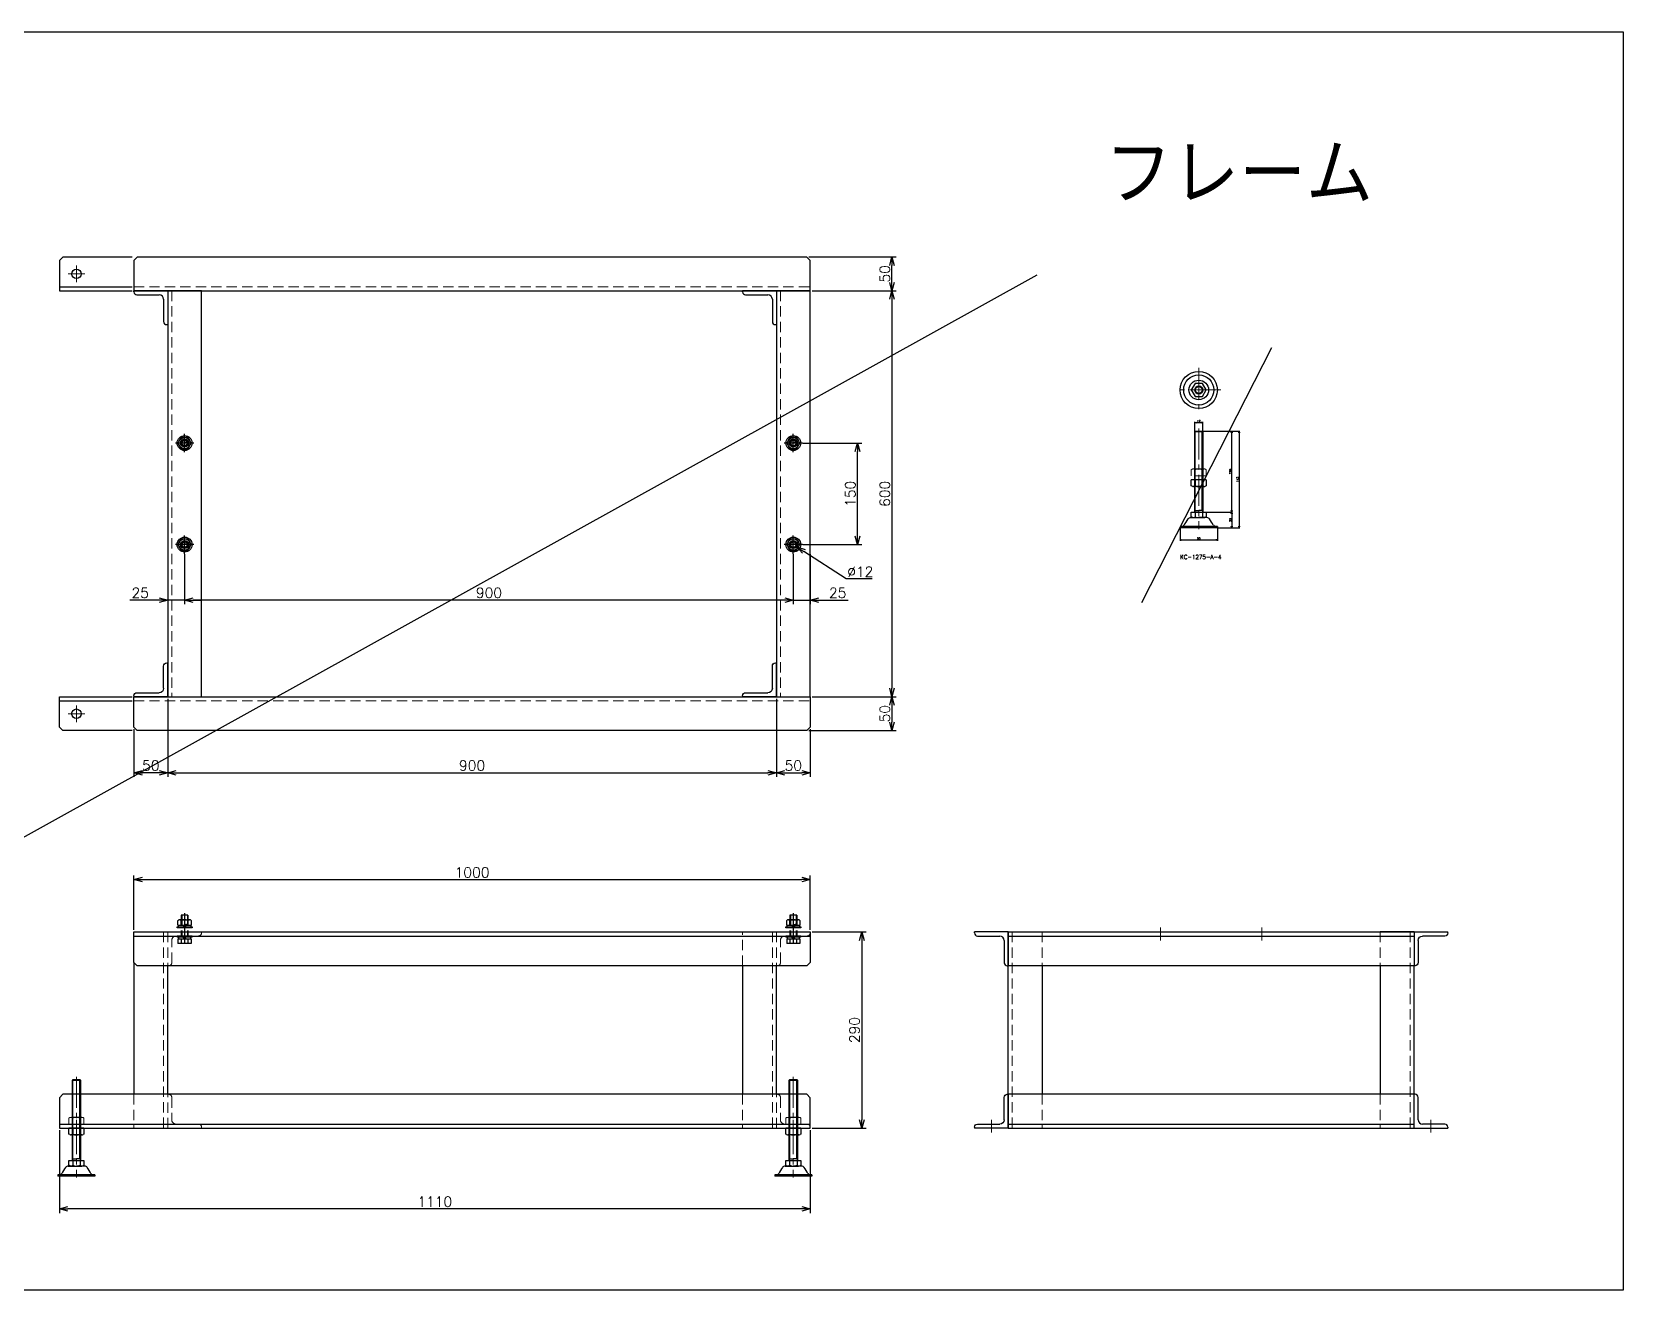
# Model space of a CAD drawing. Header units: millimetres. Extents: x 0 to 38884, y -3675 to 8056.
# Drawn here: x 2040 to 4392, y -2296 to -436 of the extents above; entities that cross this region are included whole.
import ezdxf
from ezdxf.xclip import XClip

# ---------------------------------------------------------------- set-up
doc = ezdxf.new("R2010")
doc.units = ezdxf.units.MM
doc.header["$LTSCALE"] = 2.4
doc.header["$XCLIPFRAME"] = 0
doc.header["$PDMODE"] = 99
doc.header["$PDSIZE"] = 1
doc.linetypes.add('CENTER2', pattern=[28.575, 19.05, -3.175, 3.175, -3.175])
doc.linetypes.add('HIDDEN', pattern=[9.525, 6.35, -3.175])
for name, color, linetype, lineweight in [('04_HIDDEN', 2, 'HIDDEN', 13), ('05_CENTER', 4, 'CENTER2', 13), ('08_DIM', 3, 'Continuous', 13)]:
    doc.layers.add(name, color=color, linetype=linetype, lineweight=lineweight)
doc.layers.add('10_DRAFT', color=8, linetype='Continuous', lineweight=0, plot=False)
doc.styles.add('KSS_TXT', font='txt.shx', dxfattribs={"bigfont": 'extfont2.shx'})
doc.styles.add('KSS_TXT_L', font='txt.shx', dxfattribs={"height": 3, "bigfont": 'extfont2.shx'})
doc.styles.get("Standard").update_dxf_attribs({"font": 'txt.shx', "bigfont": 'extfont2.shx'})
doc.dimstyles.new('KSS_DIM', dxfattribs={"dimscale": 2, "dimtxt": 3, "dimasz": 2.5, "dimexe": 1.25, "dimexo": 0.625, "dimtad": 1, "dimdsep": 46, "dimtxsty": 'KSS_TXT', "dimblk": 'OPEN30', "dimcen": 0, "dimazin": 2, "dimtfac": 0.75, "dimtmove": 0, "dimatfit": 3, "dimldrblk": 'OPEN30', "dimfxl": 1.25, "dimtolj": 1, "dimarcsym": 0})
doc.dimstyles.new('KSS_DIM$3', dxfattribs={"dimscale": 2, "dimtxt": 3, "dimasz": 2.5, "dimexe": 1.25, "dimexo": 0.625, "dimtad": 1, "dimtih": 1, "dimtoh": 1, "dimdsep": 46, "dimtxsty": 'KSS_TXT', "dimblk": 'OPEN30', "dimcen": 0, "dimazin": 2, "dimtfac": 0.75, "dimtofl": 0, "dimtmove": 0, "dimatfit": 3, "dimldrblk": 'OPEN30', "dimfxl": 1.25, "dimtolj": 1, "dimarcsym": 0})

# ---------------------------------------------------------------- blocks, each defined once
blk = doc.blocks.new('A$C2E193E39_1')
at = {"color": 0}
for p, q in [((-11, -8.9), (-11, 0)), ((11, 0), (-11, 0)), ((-5.5, 0), (-5.5, -8.9)), ((5.5, 0), (5.5, -8.9)), ((11, 0), (11, -8.9)), ((-9.943487, -9.509978), (-11, -8.9)), ((8.1147, -10), (-8.114701, -10)), ((11, -8.9), (9.943486, -9.509979))]:
    blk.add_line(p, q, dxfattribs=at)
for centre, radius, start, end in [((-8.114701, -6.342428), 3.657572, 240.000003, 315.632817), ((0, 4.3), 14.3, 247.380133, 292.619864), ((8.1147, -6.342428), 3.657572, 224.367189, 299.999997)]:
    blk.add_arc(centre, radius, start, end, dxfattribs=at)
blk = doc.blocks.new('KC-1275-A-4a_1')
at = {"color": 0}
for p, q in [((-6, 142.1), (-5.1, 143)), ((-6, 142.1), (6, 142.1)), ((-6, 25.5), (-6, 142.1)), ((-5.1, 25.5), (-5.1, 143)), ((-5.1, 143), (5.1, 143)), ((5.1, 25.5), (5.1, 143)), ((5.1, 143), (6, 142.1)), ((6, 142.1), (6, 25.5)), ((-6, 23.5), (-6, 25.5)), ((-5.1, 25.5), (-6, 23.9)), ((-5.1, 25.5), (0, 25.5)), ((5.1, 25.5), (0, 25.5)), ((5.1, 25.5), (6, 23.9)), ((6, 25.5), (6, 23.5)), ((-27.5, 2), (-27.5, 0)), ((27.5, 2), (-27.5, 2)), ((27.5, 0), (-27.5, 0)), ((-12.1, 15), (0, 15)), ((-11, 23), (11, 23)), ((-11, 16.1), (-11, 23)), ((-9.9, 15.5), (-11, 16.1)), ((-8.1, 15), (7.8, 15)), ((-5.5, 23), (-5.5, 16.1)), ((12.1, 15), (0, 15)), ((5.5, 23), (5.5, 16.1)), ((11, 16.1), (9.9, 15.5)), ((11, 23), (11, 16.1)), ((27.5, 2), (27.5, 0))]:
    blk.add_line(p, q, dxfattribs=at)
for centre, radius, start, end in [((-24.3, 5), 3, 270, 335.5609), ((24, -16.9), 50, 143.2455, 155.5609), ((-12.1, 10), 5, 90, 143.2455), ((-8.1, 18.7), 3.66, 240, 315.6328), ((-6.5, 23.5), 0.5, 270, 0), ((0, 29.3), 14.3, 247.3801, 292.6199), ((8.1, 18.7), 3.66, 224.3672, 300), ((6.5, 23.5), 0.5, 180, 270), ((12.1, 10), 5, 36.7545, 90), ((-24, -16.9), 50, 24.4391, 36.7545), ((24.3, 5), 3, 204.4391, 270)]:
    blk.add_arc(centre, radius, start, end, dxfattribs=at)
at = {"layer": '05_CENTER', "color": 0}
blk.add_line((0, 146.8), (0, -1.8), dxfattribs=at)
at = {"color": 0}
blk.add_blockref('A$C2E193E39_1', (0, 71), dxfattribs=at)
at = {"layer": '04_HIDDEN', "color": 0, "xscale": -1, "rotation": 180}
blk.add_blockref('A$C2E193E39_1', (0, 77), dxfattribs=at)
blk = doc.blocks.new('_Open30')
at = {"color": 0, "linetype": 'ByBlock', "lineweight": -2}
for p, q in [((-1, 0.27), (0, 0)), ((0, 0), (-1, -0.27)), ((0, 0), (-1, 0))]:
    blk.add_line(p, q, dxfattribs=at)
blk = doc.blocks.new('*D419')
at = {"layer": '08_DIM', "color": 0, "lineweight": -2, "transparency": 16777216}
for p, q in [((3737.4, -1169.9), (3737.4, -1188.4)), ((3792.4, -1169.9), (3792.4, -1188.4)), ((3739.9, -1187.2), (3789.9, -1187.2))]:
    blk.add_line(p, q, dxfattribs=at)
at = {"layer": 'Defpoints', "color": 0, "transparency": 16777216}
for p in [(3737.4, -1169.2), (3792.4, -1169.2), (3792.4, -1187.2)]:
    blk.add_point(p, dxfattribs=at)
at = {"layer": '08_DIM', "color": 0, "lineweight": -2, "transparency": 16777216, "xscale": 2.5, "yscale": 2.5, "zscale": 2.5, "rotation": 180}
blk.add_blockref('_Open30', (3737.4, -1187.2), dxfattribs=at)
at = {"layer": '08_DIM', "color": 0, "lineweight": -2, "transparency": 16777216, "xscale": 2.5, "yscale": 2.5, "zscale": 2.5}
blk.add_blockref('_Open30', (3792.4, -1187.2), dxfattribs=at)
at = {"layer": '08_DIM', "color": 0, "transparency": 16777216, "insert": (3764.9, -1185.1), "char_height": 3, "attachment_point": 5, "style": 'KSS_TXT'}
blk.add_mtext('\\A1;55', dxfattribs=at)
blk = doc.blocks.new('*D420')
at = {"layer": '08_DIM', "color": 0, "lineweight": -2, "transparency": 16777216}
for p, q in [((3770.6, -1026.2), (3815, -1026.2)), ((3813.7, -1143.7), (3813.7, -1028.7)), ((3776.5, -1146.2), (3815, -1146.2))]:
    blk.add_line(p, q, dxfattribs=at)
at = {"layer": 'Defpoints', "color": 0, "transparency": 16777216}
for p in [(3769.9, -1026.2), (3813.7, -1026.2), (3775.9, -1146.2)]:
    blk.add_point(p, dxfattribs=at)
at = {"layer": '08_DIM', "color": 0, "lineweight": -2, "transparency": 16777216, "xscale": 2.5, "yscale": 2.5, "zscale": 2.5}
for p, rotation in [((3813.7, -1026.2), 90), ((3813.7, -1146.2), 270)]:
    blk.add_blockref('_Open30', p, dxfattribs=dict(at, rotation=rotation))
at = {"layer": '08_DIM', "color": 0, "transparency": 16777216, "insert": (3811.6, -1086.2), "char_height": 3, "attachment_point": 5, "rotation": 90, "style": 'KSS_TXT'}
blk.add_mtext('\\A1;120', dxfattribs=at)
blk = doc.blocks.new('*D421')
at = {"layer": '08_DIM', "color": 0, "lineweight": -2, "transparency": 16777216}
for p, q in [((3776.5, -1146.2), (3815, -1146.2)), ((3813.7, -1148.7), (3813.7, -1166.7)), ((3793, -1169.2), (3815, -1169.2))]:
    blk.add_line(p, q, dxfattribs=at)
at = {"layer": 'Defpoints', "color": 0, "transparency": 16777216}
for p in [(3775.9, -1146.2), (3792.4, -1169.2), (3813.7, -1169.2)]:
    blk.add_point(p, dxfattribs=at)
at = {"layer": '08_DIM', "color": 0, "lineweight": -2, "transparency": 16777216, "xscale": 2.5, "yscale": 2.5, "zscale": 2.5}
for p, rotation in [((3813.7, -1146.2), 90), ((3813.7, -1169.2), 270)]:
    blk.add_blockref('_Open30', p, dxfattribs=dict(at, rotation=rotation))
at = {"layer": '08_DIM', "color": 0, "transparency": 16777216, "insert": (3811.6, -1157.7), "char_height": 3, "attachment_point": 5, "rotation": 90, "style": 'KSS_TXT'}
blk.add_mtext('\\A1;23', dxfattribs=at)
blk = doc.blocks.new('*D422')
at = {"layer": '08_DIM', "color": 0, "lineweight": -2, "transparency": 16777216}
for p, q in [((3770.6, -1026.2), (3825.8, -1026.2)), ((3824.6, -1028.7), (3824.6, -1166.7)), ((3793, -1169.2), (3825.8, -1169.2))]:
    blk.add_line(p, q, dxfattribs=at)
at = {"layer": 'Defpoints', "color": 0, "transparency": 16777216}
for p in [(3769.9, -1026.2), (3792.4, -1169.2), (3824.6, -1169.2)]:
    blk.add_point(p, dxfattribs=at)
at = {"layer": '08_DIM', "color": 0, "lineweight": -2, "transparency": 16777216, "xscale": 2.5, "yscale": 2.5, "zscale": 2.5}
for p, rotation in [((3824.6, -1026.2), 90), ((3824.6, -1169.2), 270)]:
    blk.add_blockref('_Open30', p, dxfattribs=dict(at, rotation=rotation))
at = {"layer": '08_DIM', "color": 0, "transparency": 16777216, "insert": (3822.4, -1097.7), "char_height": 3, "attachment_point": 5, "rotation": 90, "style": 'KSS_TXT'}
blk.add_mtext('\\A1;143', dxfattribs=at)
blk = doc.blocks.new('*D423')
at = {"layer": '08_DIM', "color": 0, "lineweight": -2, "transparency": 16777216}
for p, q in [((3758.9, -1026.6), (3758.9, -1012.5)), ((3761.4, -1013.7), (3768.4, -1013.7)), ((3770.9, -1026.6), (3770.9, -1012.5))]:
    blk.add_line(p, q, dxfattribs=at)
at = {"layer": 'Defpoints', "color": 0, "transparency": 16777216}
for p in [(3758.9, -1027.2), (3770.9, -1013.7), (3770.9, -1027.2)]:
    blk.add_point(p, dxfattribs=at)
at = {"layer": '08_DIM', "color": 0, "lineweight": -2, "transparency": 16777216, "xscale": 2.5, "yscale": 2.5, "zscale": 2.5, "rotation": 180}
blk.add_blockref('_Open30', (3758.9, -1013.7), dxfattribs=at)
at = {"layer": '08_DIM', "color": 0, "lineweight": -2, "transparency": 16777216, "xscale": 2.5, "yscale": 2.5, "zscale": 2.5}
blk.add_blockref('_Open30', (3770.9, -1013.7), dxfattribs=at)
at = {"layer": '08_DIM', "color": 0, "transparency": 16777216, "insert": (3764.9, -1011.6), "char_height": 3, "attachment_point": 5, "style": 'KSS_TXT'}
blk.add_mtext('\\A1;12', dxfattribs=at)
blk = doc.blocks.new('KC-1275-A-4b_1')
at = {"color": 0}
for p, q in [((-5.5, 9.5), (-11, 0)), ((-11, 0), (-5.5, -9.5)), ((5.5, 9.5), (-5.5, 9.5)), ((11, 0), (5.5, 9.5)), ((5.5, -9.5), (11, 0)), ((-5.5, -9.5), (5.5, -9.5))]:
    blk.add_line(p, q, dxfattribs=at)
for radius in [27.5, 22.3, 14.5, 6, 5.05]:
    blk.add_circle((0, 0), radius, dxfattribs=at)
at = {"layer": '05_CENTER', "color": 0}
for p, q in [((0, 32.5), (0, -32.5)), ((32.5, 0), (-32.5, 0))]:
    blk.add_line(p, q, dxfattribs=at)
blk = doc.blocks.new('KK015066_54_5_1')
for p, q in [((1.5, 50), (0, 50)), ((0, 0), (0, 50)), ((6, 12.5), (6, 45.5)), ((0, 0), (50, 0)), ((45.5, 6), (12.5, 6)), ((50, 1.5), (50, 0))]:
    blk.add_line(p, q)
for centre, radius, start, end in [((1.5, 45.5), 4.5, 0, 90), ((12.5, 12.5), 6.5, 180, 270), ((45.5, 1.5), 4.5, 0, 90)]:
    blk.add_arc(centre, radius, start, end)
at = {"flags": 3}
blk.add_attdef('PARAM', (0, 0), '', height=1, dxfattribs=at)
blk = doc.blocks.new('A$C704D04FF_1')
at = {"color": 0}
for points in [[(-675, 375), (325, 375), (325, 420), (320, 425), (-670, 425), (-675, 420)], [(-575, 375), (-625, 375), (-625, -225), (-575, -225)], [(325, 375), (275, 375), (275, -225), (325, -225)], [(-675, -225), (325, -225), (325, -270), (320, -275), (-670, -275), (-675, -270)]]:
    blk.add_lwpolyline(points, close=True, dxfattribs=at)
for centre in [(-600, 150), (300, 150), (-600, 0), (300, 0)]:
    blk.add_circle(centre, 6, dxfattribs=at)
at = {"layer": '04_HIDDEN'}
for p, q in [((-675, 381), (325, 381)), ((-619, 375), (-619, -225)), ((281, 375), (281, -225)), ((-675, -231), (325, -231))]:
    blk.add_line(p, q, dxfattribs=at)
at = {"layer": '05_CENTER'}
for p, q in [((-589, 150), (-611, 150)), ((-600, 139), (-600, 161)), ((311, 150), (289, 150)), ((300, 139), (300, 161)), ((-589, 0), (-611, 0)), ((-600, -11), (-600, 11)), ((311, 0), (289, 0)), ((300, -11), (300, 11))]:
    blk.add_line(p, q, dxfattribs=at)
at = {"color": 0, "rotation": 180}
for p in [(-625, 375), (275, 375)]:
    blk.add_blockref('KK015066_54_5_1', p, dxfattribs=at)
at = {"color": 0, "xscale": -1}
for p in [(-625, -225), (275, -225)]:
    blk.add_blockref('KK015066_54_5_1', p, dxfattribs=at)
blk = doc.blocks.new('A$C1E0E4AAD_1')
at = {"color": 0}
for p, q in [((-160, 606), (950, 606)), ((6, 600), (6, 0)), ((906, 600), (906, 0)), ((-160, -6), (950, -6))]:
    blk.add_line(p, q, dxfattribs=at)
for points in [[(-160, 600), (950, 600), (950, 645), (945, 650), (-155, 650), (-160, 645)], [(50, 600), (0, 600), (0, 0), (50, 0)], [(950, 600), (900, 600), (900, 0), (950, 0)], [(-160, 0), (950, 0), (950, -45), (945, -50), (-155, -50), (-160, -45)]]:
    blk.add_lwpolyline(points, close=True, dxfattribs=at)
for centre in [(-135, 625), (925, 625), (-135, -25), (925, -25)]:
    blk.add_circle(centre, 7, dxfattribs=at)
at = {"layer": '05_CENTER'}
for p, q in [((-135, 637.3), (-135, 612.7)), ((925, 637.3), (925, 612.7)), ((-122.7, 625), (-147.3, 625)), ((912.7, 625), (937.3, 625)), ((-135, -37.3), (-135, -12.7)), ((925, -37.3), (925, -12.7)), ((-122.7, -25), (-147.3, -25)), ((912.7, -25), (937.3, -25))]:
    blk.add_line(p, q, dxfattribs=at)
at = {"color": 0, "rotation": 180}
for p in [(0, 600), (900, 600)]:
    blk.add_blockref('KK015066_54_5_1', p, dxfattribs=at)
at = {"color": 0, "xscale": -1}
for p in [(0, 0), (900, 0)]:
    blk.add_blockref('KK015066_54_5_1', p, dxfattribs=at)
blk = doc.blocks.new('*D432')
at = {"layer": '08_DIM', "color": 0, "lineweight": -2, "transparency": 16777216}
for p, q in [((3243.8, -1244.8), (3180.9, -1204.1)), ((3281.9, -1244.8), (3243.8, -1244.8))]:
    blk.add_line(p, q, dxfattribs=at)
at = {"layer": 'Defpoints', "color": 0, "transparency": 16777216}
for p in [(3160.4, -1190.7), (3170.4, -1197.3)]:
    blk.add_point(p, dxfattribs=at)
at = {"layer": '08_DIM', "color": 0, "lineweight": -2, "transparency": 16777216, "xscale": 12.5, "yscale": 12.5, "zscale": 12.5, "rotation": 147.0283343085668}
blk.add_blockref('_Open30', (3170.4, -1197.3), dxfattribs=at)
at = {"layer": '08_DIM', "color": 0, "transparency": 16777216, "insert": (3264.4, -1234.2), "char_height": 15, "attachment_point": 5, "style": 'KSS_TXT'}
blk.add_mtext('\\A1;%%C12', dxfattribs=at)
blk = doc.blocks.new('*D433')
at = {"layer": '08_DIM', "color": 0, "lineweight": -2, "transparency": 16777216}
for p, q in [((3193.5, -1419), (3317.6, -1419)), ((3311.3, -1431.5), (3311.3, -1456.5)), ((3188.5, -1469), (3317.6, -1469))]:
    blk.add_line(p, q, dxfattribs=at)
at = {"layer": 'Defpoints', "color": 0, "transparency": 16777216}
for p in [(3190.4, -1419), (3185.4, -1469), (3311.3, -1469)]:
    blk.add_point(p, dxfattribs=at)
at = {"layer": '08_DIM', "color": 0, "lineweight": -2, "transparency": 16777216, "xscale": 12.5, "yscale": 12.5, "zscale": 12.5}
for p, rotation in [((3311.3, -1419), 90), ((3311.3, -1469), 270)]:
    blk.add_blockref('_Open30', p, dxfattribs=dict(at, rotation=rotation))
at = {"layer": '08_DIM', "color": 0, "transparency": 16777216, "insert": (3300.7, -1444), "char_height": 15, "attachment_point": 5, "rotation": 90, "style": 'KSS_TXT'}
blk.add_mtext('\\A1;50', dxfattribs=at)
blk = doc.blocks.new('*D434')
at = {"layer": '08_DIM', "color": 0, "lineweight": -2, "transparency": 16777216}
for p, q in [((3193.5, -819), (3317.6, -819)), ((3311.3, -831.5), (3311.3, -1406.5)), ((3193.5, -1419), (3317.6, -1419))]:
    blk.add_line(p, q, dxfattribs=at)
at = {"layer": 'Defpoints', "color": 0, "transparency": 16777216}
for p in [(3190.4, -819), (3190.4, -1419), (3311.3, -1419)]:
    blk.add_point(p, dxfattribs=at)
at = {"layer": '08_DIM', "color": 0, "lineweight": -2, "transparency": 16777216, "xscale": 12.5, "yscale": 12.5, "zscale": 12.5}
for p, rotation in [((3311.3, -819), 90), ((3311.3, -1419), 270)]:
    blk.add_blockref('_Open30', p, dxfattribs=dict(at, rotation=rotation))
at = {"layer": '08_DIM', "color": 0, "transparency": 16777216, "insert": (3300.7, -1119), "char_height": 15, "attachment_point": 5, "rotation": 90, "style": 'KSS_TXT'}
blk.add_mtext('\\A1;600', dxfattribs=at)
blk = doc.blocks.new('*D435')
at = {"layer": '08_DIM', "color": 0, "lineweight": -2, "transparency": 16777216}
for p, q in [((3188.5, -769), (3317.6, -769)), ((3311.3, -806.5), (3311.3, -781.5)), ((3193.5, -819), (3317.6, -819))]:
    blk.add_line(p, q, dxfattribs=at)
at = {"layer": 'Defpoints', "color": 0, "transparency": 16777216}
for p in [(3185.4, -769), (3311.3, -769), (3190.4, -819)]:
    blk.add_point(p, dxfattribs=at)
at = {"layer": '08_DIM', "color": 0, "lineweight": -2, "transparency": 16777216, "xscale": 12.5, "yscale": 12.5, "zscale": 12.5}
for p, rotation in [((3311.3, -769), 90), ((3311.3, -819), 270)]:
    blk.add_blockref('_Open30', p, dxfattribs=dict(at, rotation=rotation))
at = {"layer": '08_DIM', "color": 0, "transparency": 16777216, "insert": (3300.7, -794), "char_height": 15, "attachment_point": 5, "rotation": 90, "style": 'KSS_TXT'}
blk.add_mtext('\\A1;50', dxfattribs=at)
blk = doc.blocks.new('*D436')
at = {"layer": '08_DIM', "color": 0, "lineweight": -2, "transparency": 16777216}
for p, q in [((3140.4, -1422.1), (3140.4, -1537.5)), ((3190.4, -1467.1), (3190.4, -1537.5)), ((3152.9, -1531.3), (3177.9, -1531.3))]:
    blk.add_line(p, q, dxfattribs=at)
at = {"layer": 'Defpoints', "color": 0, "transparency": 16777216}
for p in [(3140.4, -1419), (3190.4, -1464), (3190.4, -1531.3)]:
    blk.add_point(p, dxfattribs=at)
at = {"layer": '08_DIM', "color": 0, "lineweight": -2, "transparency": 16777216, "xscale": 12.5, "yscale": 12.5, "zscale": 12.5, "rotation": 180}
blk.add_blockref('_Open30', (3140.4, -1531.3), dxfattribs=at)
at = {"layer": '08_DIM', "color": 0, "lineweight": -2, "transparency": 16777216, "xscale": 12.5, "yscale": 12.5, "zscale": 12.5}
blk.add_blockref('_Open30', (3190.4, -1531.3), dxfattribs=at)
at = {"layer": '08_DIM', "color": 0, "transparency": 16777216, "insert": (3165.4, -1520.7), "char_height": 15, "attachment_point": 5, "style": 'KSS_TXT'}
blk.add_mtext('\\A1;50', dxfattribs=at)
blk = doc.blocks.new('*D437')
at = {"layer": '08_DIM', "color": 0, "lineweight": -2, "transparency": 16777216}
for p, q in [((2240.4, -1422.1), (2240.4, -1537.5)), ((3140.4, -1422.1), (3140.4, -1537.5)), ((2252.9, -1531.3), (3127.9, -1531.3))]:
    blk.add_line(p, q, dxfattribs=at)
at = {"layer": 'Defpoints', "color": 0, "transparency": 16777216}
for p in [(2240.4, -1419), (3140.4, -1419), (3140.4, -1531.3)]:
    blk.add_point(p, dxfattribs=at)
at = {"layer": '08_DIM', "color": 0, "lineweight": -2, "transparency": 16777216, "xscale": 12.5, "yscale": 12.5, "zscale": 12.5, "rotation": 180}
blk.add_blockref('_Open30', (2240.4, -1531.3), dxfattribs=at)
at = {"layer": '08_DIM', "color": 0, "lineweight": -2, "transparency": 16777216, "xscale": 12.5, "yscale": 12.5, "zscale": 12.5}
blk.add_blockref('_Open30', (3140.4, -1531.3), dxfattribs=at)
at = {"layer": '08_DIM', "color": 0, "transparency": 16777216, "insert": (2690.4, -1520.7), "char_height": 15, "attachment_point": 5, "style": 'KSS_TXT'}
blk.add_mtext('\\A1;900', dxfattribs=at)
blk = doc.blocks.new('*D438')
at = {"layer": '08_DIM', "color": 0, "lineweight": -2, "transparency": 16777216}
for p, q in [((2240.4, -1422.1), (2240.4, -1537.5)), ((2190.4, -1467.1), (2190.4, -1537.5)), ((2227.9, -1531.3), (2202.9, -1531.3))]:
    blk.add_line(p, q, dxfattribs=at)
at = {"layer": 'Defpoints', "color": 0, "transparency": 16777216}
for p in [(2240.4, -1419), (2190.4, -1464), (2190.4, -1531.3)]:
    blk.add_point(p, dxfattribs=at)
at = {"layer": '08_DIM', "color": 0, "lineweight": -2, "transparency": 16777216, "xscale": 12.5, "yscale": 12.5, "zscale": 12.5, "rotation": 180}
blk.add_blockref('_Open30', (2190.4, -1531.3), dxfattribs=at)
at = {"layer": '08_DIM', "color": 0, "lineweight": -2, "transparency": 16777216, "xscale": 12.5, "yscale": 12.5, "zscale": 12.5}
blk.add_blockref('_Open30', (2240.4, -1531.3), dxfattribs=at)
at = {"layer": '08_DIM', "color": 0, "transparency": 16777216, "insert": (2215.4, -1520.7), "char_height": 15, "attachment_point": 5, "style": 'KSS_TXT'}
blk.add_mtext('\\A1;50', dxfattribs=at)
blk = doc.blocks.new('*D439')
at = {"layer": '08_DIM', "color": 0, "lineweight": -2, "transparency": 16777216}
for p, q in [((2240.4, -1208.2), (2240.4, -1282.3)), ((2265.4, -1208.2), (2265.4, -1282.3)), ((2227.9, -1276.1), (2184.2, -1276.1)), ((2265.4, -1276.1), (2240.4, -1276.1)), ((2277.9, -1276.1), (2290.4, -1276.1))]:
    blk.add_line(p, q, dxfattribs=at)
at = {"layer": 'Defpoints', "color": 0, "transparency": 16777216}
for p in [(2240.4, -1205.1), (2265.4, -1205.1), (2240.4, -1276.1)]:
    blk.add_point(p, dxfattribs=at)
at = {"layer": '08_DIM', "color": 0, "lineweight": -2, "transparency": 16777216, "xscale": 12.5, "yscale": 12.5, "zscale": 12.5}
blk.add_blockref('_Open30', (2240.4, -1276.1), dxfattribs=at)
at = {"layer": '08_DIM', "color": 0, "lineweight": -2, "transparency": 16777216, "xscale": 12.5, "yscale": 12.5, "zscale": 12.5, "rotation": 180}
blk.add_blockref('_Open30', (2265.4, -1276.1), dxfattribs=at)
at = {"layer": '08_DIM', "color": 0, "transparency": 16777216, "insert": (2199.8, -1265.4), "char_height": 15, "attachment_point": 5, "style": 'KSS_TXT'}
blk.add_mtext('\\A1;25', dxfattribs=at)
blk = doc.blocks.new('*D440')
at = {"layer": '08_DIM', "color": 0, "lineweight": -2, "transparency": 16777216}
for p, q in [((2265.4, -1208.2), (2265.4, -1282.3)), ((3165.4, -1210.6), (3165.4, -1282.3)), ((3152.9, -1276.1), (2277.9, -1276.1))]:
    blk.add_line(p, q, dxfattribs=at)
at = {"layer": 'Defpoints', "color": 0, "transparency": 16777216}
for p in [(2265.4, -1205.1), (3165.4, -1207.5), (2265.4, -1276.1)]:
    blk.add_point(p, dxfattribs=at)
at = {"layer": '08_DIM', "color": 0, "lineweight": -2, "transparency": 16777216, "xscale": 12.5, "yscale": 12.5, "zscale": 12.5, "rotation": 180}
blk.add_blockref('_Open30', (2265.4, -1276.1), dxfattribs=at)
at = {"layer": '08_DIM', "color": 0, "lineweight": -2, "transparency": 16777216, "xscale": 12.5, "yscale": 12.5, "zscale": 12.5}
blk.add_blockref('_Open30', (3165.4, -1276.1), dxfattribs=at)
at = {"layer": '08_DIM', "color": 0, "transparency": 16777216, "insert": (2715.4, -1265.4), "char_height": 15, "attachment_point": 5, "style": 'KSS_TXT'}
blk.add_mtext('\\A1;900', dxfattribs=at)
blk = doc.blocks.new('*D441')
at = {"layer": '08_DIM', "color": 0, "lineweight": -2, "transparency": 16777216}
for p, q in [((3165.4, -1208.2), (3165.4, -1282.3)), ((3190.4, -1208.2), (3190.4, -1282.3)), ((3152.9, -1276.1), (3140.4, -1276.1)), ((3165.4, -1276.1), (3190.4, -1276.1)), ((3202.9, -1276.1), (3246.7, -1276.1))]:
    blk.add_line(p, q, dxfattribs=at)
at = {"layer": 'Defpoints', "color": 0, "transparency": 16777216}
for p in [(3165.4, -1205.1), (3190.4, -1205.1), (3190.4, -1276.1)]:
    blk.add_point(p, dxfattribs=at)
at = {"layer": '08_DIM', "color": 0, "lineweight": -2, "transparency": 16777216, "xscale": 12.5, "yscale": 12.5, "zscale": 12.5}
blk.add_blockref('_Open30', (3165.4, -1276.1), dxfattribs=at)
at = {"layer": '08_DIM', "color": 0, "lineweight": -2, "transparency": 16777216, "xscale": 12.5, "yscale": 12.5, "zscale": 12.5, "rotation": 180}
blk.add_blockref('_Open30', (3190.4, -1276.1), dxfattribs=at)
at = {"layer": '08_DIM', "color": 0, "transparency": 16777216, "insert": (3231, -1265.4), "char_height": 15, "attachment_point": 5, "style": 'KSS_TXT'}
blk.add_mtext('\\A1;25', dxfattribs=at)
blk = doc.blocks.new('*D442')
at = {"layer": '08_DIM', "color": 0, "lineweight": -2, "transparency": 16777216}
for p, q in [((3179.6, -1044), (3266.7, -1044)), ((3260.4, -1181.5), (3260.4, -1056.5)), ((3179.6, -1194), (3266.7, -1194))]:
    blk.add_line(p, q, dxfattribs=at)
at = {"layer": 'Defpoints', "color": 0, "transparency": 16777216}
for p in [(3176.5, -1044), (3260.4, -1044), (3176.5, -1194)]:
    blk.add_point(p, dxfattribs=at)
at = {"layer": '08_DIM', "color": 0, "lineweight": -2, "transparency": 16777216, "xscale": 12.5, "yscale": 12.5, "zscale": 12.5}
for p, rotation in [((3260.4, -1044), 90), ((3260.4, -1194), 270)]:
    blk.add_blockref('_Open30', p, dxfattribs=dict(at, rotation=rotation))
at = {"layer": '08_DIM', "color": 0, "transparency": 16777216, "insert": (3249.8, -1119), "char_height": 15, "attachment_point": 5, "rotation": 90, "style": 'KSS_TXT'}
blk.add_mtext('\\A1;150', dxfattribs=at)
blk = doc.blocks.new('*D443')
at = {"layer": '08_DIM', "color": 0, "lineweight": -2, "transparency": 16777216}
for p, q in [((2080.4, -2059.7), (2080.4, -2182.1)), ((3190.4, -2059.7), (3190.4, -2182.1)), ((3177.9, -2175.9), (2092.9, -2175.9))]:
    blk.add_line(p, q, dxfattribs=at)
at = {"layer": 'Defpoints', "color": 0, "transparency": 16777216}
for p in [(2080.4, -2056.6), (3190.4, -2056.6), (2080.4, -2175.9)]:
    blk.add_point(p, dxfattribs=at)
at = {"layer": '08_DIM', "color": 0, "lineweight": -2, "transparency": 16777216, "xscale": 12.5, "yscale": 12.5, "zscale": 12.5, "rotation": 180}
blk.add_blockref('_Open30', (2080.4, -2175.9), dxfattribs=at)
at = {"layer": '08_DIM', "color": 0, "lineweight": -2, "transparency": 16777216, "xscale": 12.5, "yscale": 12.5, "zscale": 12.5}
blk.add_blockref('_Open30', (3190.4, -2175.9), dxfattribs=at)
at = {"layer": '08_DIM', "color": 0, "transparency": 16777216, "insert": (2635.4, -2165.2), "char_height": 15, "attachment_point": 5, "style": 'KSS_TXT'}
blk.add_mtext('\\A1;1110', dxfattribs=at)
blk = doc.blocks.new('*D444')
at = {"layer": '08_DIM', "color": 0, "lineweight": -2, "transparency": 16777216}
for p, q in [((3193.5, -1766.6), (3272.9, -1766.6)), ((3266.6, -1779.1), (3266.6, -2044.1)), ((3193.5, -2056.6), (3272.9, -2056.6))]:
    blk.add_line(p, q, dxfattribs=at)
at = {"layer": 'Defpoints', "color": 0, "transparency": 16777216}
for p in [(3190.4, -1766.6), (3190.4, -2056.6), (3266.6, -2056.6)]:
    blk.add_point(p, dxfattribs=at)
at = {"layer": '08_DIM', "color": 0, "lineweight": -2, "transparency": 16777216, "xscale": 12.5, "yscale": 12.5, "zscale": 12.5}
for p, rotation in [((3266.6, -1766.6), 90), ((3266.6, -2056.6), 270)]:
    blk.add_blockref('_Open30', p, dxfattribs=dict(at, rotation=rotation))
at = {"layer": '08_DIM', "color": 0, "transparency": 16777216, "insert": (3256, -1911.6), "char_height": 15, "attachment_point": 5, "rotation": 90, "style": 'KSS_TXT'}
blk.add_mtext('\\A1;290', dxfattribs=at)
blk = doc.blocks.new('*D445')
at = {"layer": '08_DIM', "color": 0, "lineweight": -2, "transparency": 16777216}
for p, q in [((2190.4, -1763.5), (2190.4, -1683)), ((2202.9, -1689.2), (3177.9, -1689.2)), ((3190.4, -1763.5), (3190.4, -1683))]:
    blk.add_line(p, q, dxfattribs=at)
at = {"layer": 'Defpoints', "color": 0, "transparency": 16777216}
for p in [(3190.4, -1689.2), (2190.4, -1766.6), (3190.4, -1766.6)]:
    blk.add_point(p, dxfattribs=at)
at = {"layer": '08_DIM', "color": 0, "lineweight": -2, "transparency": 16777216, "xscale": 12.5, "yscale": 12.5, "zscale": 12.5, "rotation": 180}
blk.add_blockref('_Open30', (2190.4, -1689.2), dxfattribs=at)
at = {"layer": '08_DIM', "color": 0, "lineweight": -2, "transparency": 16777216, "xscale": 12.5, "yscale": 12.5, "zscale": 12.5}
blk.add_blockref('_Open30', (3190.4, -1689.2), dxfattribs=at)
at = {"layer": '08_DIM', "color": 0, "transparency": 16777216, "insert": (2690.4, -1678.6), "char_height": 15, "attachment_point": 5, "style": 'KSS_TXT'}
blk.add_mtext('\\A1;1000', dxfattribs=at)
blk = doc.blocks.new('A$C1E3761C8_1')
for p, q in [((375, 0), (325, 0)), ((325, -290), (375, -290))]:
    blk.add_line(p, q)
at = {"color": 0}
for p, q in [((-225, -6), (375, -6)), ((-225, -240), (-225, -50)), ((-175, -50), (-175, -240)), ((325, -50), (325, -240)), ((375, -240), (375, -50)), ((-225, -284), (375, -284))]:
    blk.add_line(p, q, dxfattribs=at)
for points in [[(-225, 0), (375, 0), (375, -50), (-225, -50)], [(-225, -290), (375, -290), (375, -240), (-225, -240)]]:
    blk.add_lwpolyline(points, close=True, dxfattribs=at)
at = {"layer": '04_HIDDEN'}
for p, q in [((-175, 0), (-175, -50)), ((325, 0), (325, -50)), ((-219, 0), (-219, -290)), ((369, 0), (369, -290)), ((-175, -240), (-175, -290)), ((325, -240), (325, -290))]:
    blk.add_line(p, q, dxfattribs=at)
at = {"layer": '05_CENTER'}
for p, q in [((0, -12.4), (0, 6.4)), ((150, -12.4), (150, 6.4)), ((-250, -296.4), (-250, -277.6)), ((400, -296.4), (400, -277.6))]:
    blk.add_line(p, q, dxfattribs=at)
at = {"color": 0, "rotation": 180}
blk.add_blockref('KK015066_54_5_1', (-225, 0), dxfattribs=at)
at = {"color": 0, "xscale": -1, "rotation": 180}
blk.add_blockref('KK015066_54_5_1', (375, 0), dxfattribs=at)
at = {"color": 0, "xscale": -1}
blk.add_blockref('KK015066_54_5_1', (-225, -290), dxfattribs=at)
at = {"color": 0}
blk.add_blockref('KK015066_54_5_1', (375, -290), dxfattribs=at)
blk = doc.blocks.new('10b_1')
at = {"color": 0, "linetype": 'CENTER2'}
for p, q in [((13.5, 0), (-13.5, 0)), ((0, -13.5), (0, 13.5))]:
    blk.add_line(p, q, dxfattribs=at)
at = {"color": 0}
for p, q in [((-4.9, 8.5), (-9.8, 0)), ((-9.8, 0), (-4.9, -8.5)), ((-4.9, 8.5), (4.9, 8.5)), ((9.8, 0), (4.9, 8.5)), ((4.9, -8.5), (9.8, 0)), ((-4.9, -8.5), (4.9, -8.5))]:
    blk.add_line(p, q, dxfattribs=at)
for radius in [11, 8.49, 5, 4]:
    blk.add_circle((0, 0), radius, dxfattribs=at)
at = {"layer": '10_DRAFT', "style": 'KSS_TXT'}
blk.add_text('M10', height=1.25, dxfattribs=at).set_placement((0.3, 0.1))
blk = doc.blocks.new('A$C524B3920_1')
at = {"color": 0}
for p, q in [((-675, -6), (325, -6)), ((-675, -45), (-675, -240)), ((-625, -240), (-625, -50)), ((225, -50), (225, -240)), ((275, -240), (275, -50)), ((-785, -284), (325, -284))]:
    blk.add_line(p, q, dxfattribs=at)
blk.add_line((-675, -290), (-625, -290))
for points in [[(-675, 0), (325, 0), (325, -45), (320, -50), (-670, -50), (-675, -45)], [(-785, -290), (325, -290), (325, -245), (320, -240), (-780, -240), (-785, -245)]]:
    blk.add_lwpolyline(points, close=True, dxfattribs=at)
at = {"layer": '04_HIDDEN'}
for p, q in [((225, -50), (225, 0)), ((-631, 0), (-631, -290)), ((269, 0), (269, -290)), ((-675, -240), (-675, -290)), ((225, -240), (225, -290))]:
    blk.add_line(p, q, dxfattribs=at)
at = {"layer": '05_CENTER'}
for p, q in [((-600, -12.4), (-600, 6.4)), ((300, -12.4), (300, 6.4)), ((-760, -296.4), (-760, -277.6)), ((300, -296.4), (300, -277.6))]:
    blk.add_line(p, q, dxfattribs=at)
at = {"layer": '04_HIDDEN', "rotation": 270}
for p in [(275, 0), (-625, 0)]:
    blk.add_blockref('KK015066_54_5_1', p, dxfattribs=at)
at = {"layer": '04_HIDDEN', "xscale": -1, "rotation": 270}
for p in [(-625, -290), (275, -290)]:
    blk.add_blockref('KK015066_54_5_1', p, dxfattribs=at)
blk = doc.blocks.new('M10Nza_1_1_1')
at = {"color": 0}
for p, q in [((-9.8, 4), (-9.8, 10.7)), ((-9.8, 4), (9.8, 4)), ((-9.2, 1.5), (-9.2, 4)), ((-7.3, 12), (7.4, 12)), ((-4.9, 4), (-4.9, 10.7)), ((0, 1.5), (-2.5, 4)), ((0, 4), (2.5, 1.5)), ((4.9, 10.7), (4.9, 4)), ((9.2, 4), (9.2, 1.5)), ((9.8, 10.7), (9.8, 4))]:
    blk.add_line(p, q, dxfattribs=at)
at = {"color": 0, "linetype": 'CENTER2'}
blk.add_line((0, 12), (0, 0), dxfattribs=at)
at = {"color": 0}
blk.add_lwpolyline([(-11, 1.5), (11, 1.5), (11, 0), (-11, 0)], close=True, dxfattribs=at)
for centre, radius, start, end in [((-7.3, 9.1), 2.94, 33.626, 146.374), ((0, 2.2), 9.8, 60, 120), ((7.4, 9.1), 2.94, 33.626, 146.374)]:
    blk.add_arc(centre, radius, start, end, dxfattribs=at)
at = {"layer": '10_DRAFT', "style": 'KSS_TXT'}
blk.add_text('M10', height=1.25, dxfattribs=at).set_placement((0.3, 4.1))
blk = doc.blocks.new('A$C1A3C2C0C_1_1_1')
at = {"color": 0}
for p, q in [((-11, 1.5), (11, 1.5)), ((-11, 1.5), (-11, 0)), ((-9.8, 11), (9.8, 11)), ((-9.8, 4), (-9.8, 11)), ((9.8, 4), (-9.8, 4)), ((-9.3, 4), (-9.3, 1.5)), ((-4.9, 4), (-4.9, 11)), ((0, 1.5), (-2.5, 4)), ((0, 4), (2.5, 1.5)), ((4.9, 4), (4.9, 11)), ((9.2, 1.5), (9.2, 4)), ((9.8, 4), (9.8, 11)), ((11, 0), (11, 1.5)), ((-11, 0), (11, 0))]:
    blk.add_line(p, q, dxfattribs=at)
at = {"color": 0, "linetype": 'CENTER2'}
blk.add_line((0, -34), (0, 14), dxfattribs=at)
at = {"color": 0, "linetype": 'HIDDEN'}
for p, q in [((-5, -31), (-5, 0)), ((-4.2, -31), (-4.2, 0)), ((4.2, -31), (4.2, 0)), ((5, -31), (5, 0)), ((-5, -31), (5, -31))]:
    blk.add_line(p, q, dxfattribs=at)
at = {"layer": '10_DRAFT', "style": 'KSS_TXT_L'}
blk.add_text('BT-M10x35L,SW,PW', height=0.3, dxfattribs=at).set_placement((5.1, 10.7))

msp = doc.modelspace()

# ---------------------------------------------------------------- linework, layer by layer
at = {"color": 3}
for p, q in [((3525.4832, -795.6422), (1116.0881, -2131.9051)), ((3872.352, -903.4155), (3679.9884, -1280.0671))]:
    msp.add_line(p, q, dxfattribs=at)
msp.add_lwpolyline([(552.0321, -436.2229), (4392.4125, -436.2229), (4392.4125, -2296.0183), (552.0321, -2296.0183)], close=True)

# ---------------------------------------------------------------- block references
ref = msp.add_blockref('A$C1E0E4AAD_1', (2240.4051, -1419.0125))
XClip(ref).set_block_clipping_path([(-176.6285275689, -66.0309491579), (-52.381869791, 668.3109541306)])
for name, p in [('A$C704D04FF_1', (2865.4051, -1194.0125)), ('10b_1', (2265.4051, -1044.0125)), ('10b_1', (3165.4051, -1044.0125)), ('10b_1', (2265.4051, -1194.0125)), ('10b_1', (3165.4051, -1194.0125)), ('A$C524B3920_1', (2865.4051, -1766.5797)), ('M10Nza_1_1_1', (2265.4051, -1760.5797)), ('M10Nza_1_1_1', (3165.4051, -1760.5797)), ('A$C1E3761C8_1', (3708.2265, -1766.5797))]:
    msp.add_blockref(name, p)
at = {"color": 4}
for name, p in [('KC-1275-A-4b_1', (3764.8808, -965.5205)), ('KC-1275-A-4a_1', (3764.8808, -1169.2454)), ('KC-1275-A-4a_1', (2105.4051, -2127.5797)), ('KC-1275-A-4a_1', (3165.4051, -2127.5797))]:
    msp.add_blockref(name, p, dxfattribs=at)
at = {"rotation": 180}
for p in [(2265.4051, -1772.5797), (3165.4051, -1772.5797)]:
    msp.add_blockref('A$C1A3C2C0C_1_1_1', p, dxfattribs=at)

# ---------------------------------------------------------------- texts
at = {"color": 0, "style": 'KSS_TXT'}
msp.add_text('KC-1275-A-4', height=6, dxfattribs=at).set_placement((3737.3855, -1215.4482))
at = {"layer": '08_DIM', "style": 'KSS_TXT'}
msp.add_text('フレーム', height=90, dxfattribs=at).set_placement((3626.3945, -691.3527))

# ---------------------------------------------------------------- dimensions: what is measured, and where the dimension line sits
at = {"layer": '08_DIM'}
for base, p1, p2, override, picture, middle in [((3311.3125, -769.0125), (3190.4051, -819.0125), (3185.4051, -769.0125), {"dimscale": 5, "dimarcsym": 1}, '*D435', (3300.6771, -794.0125)), ((3311.3125, -1419.0125), (3190.4051, -819.0125), (3190.4051, -1419.0125), {"dimscale": 5, "dimarcsym": 1}, '*D434', (3300.6875, -1119.0125)), ((3813.7091, -1026.2468), (3775.8808, -1146.2468), (3769.9338, -1026.2468), {"dimscale": 1}, '*D420', (3811.5841, -1086.2468)), ((3824.5677, -1169.2454), (3769.9338, -1026.2468), (3792.3808, -1169.2454), {"dimscale": 1}, '*D422', (3822.4427, -1097.7461)), ((3260.4233, -1044.0125), (3176.4525, -1194.0125), (3176.4525, -1044.0125), {"dimscale": 5, "dimarcsym": 1}, '*D442', (3249.7878, -1119.0125)), ((3813.7091, -1169.2454), (3775.8808, -1146.2468), (3792.3808, -1169.2454), {"dimscale": 1}, '*D421', (3811.5841, -1157.7461)), ((3311.3125, -1469.0125), (3190.4051, -1419.0125), (3185.4051, -1469.0125), {"dimscale": 5, "dimarcsym": 1}, '*D433', (3300.6771, -1444.0125)), ((3266.6323, -2056.5797), (3190.4051, -1766.5797), (3190.4051, -2056.5797), {"dimscale": 5, "dimarcsym": 1}, '*D444', (3256.0073, -1911.5797))]:
    dim = msp.add_linear_dim(base=base, p1=p1, p2=p2, angle=90, dimstyle='KSS_DIM', override=override, dxfattribs=at)
    dim.commit()
    dim.dimension.update_dxf_attribs({"geometry": picture, "text_midpoint": middle})
for base, p1, p2, override, picture, middle in [((3770.8808, -1013.709), (3758.8808, -1027.1938), (3770.8808, -1027.1938), {"dimscale": 1}, '*D423', (3764.8808, -1011.584)), ((3792.3808, -1187.1998), (3737.3808, -1169.2454), (3792.3808, -1169.2454), {"dimscale": 1}, '*D419', (3764.8808, -1185.0707)), ((2240.4051, -1276.0654), (2265.4051, -1205.0599), (2240.4051, -1205.0599), {"dimscale": 5, "dimarcsym": 1}, '*D439', (2199.7801, -1265.43)), ((3190.4051, -1276.0654), (3165.4051, -1205.0599), (3190.4051, -1205.0599), {"dimscale": 5, "dimarcsym": 1}, '*D441', (3231.0301, -1265.43)), ((2190.4051, -1531.2939), (2240.4051, -1419.0125), (2190.4051, -1464.0125), {"dimscale": 5, "dimarcsym": 1}, '*D438', (2215.4051, -1520.6585)), ((3190.4051, -1531.2939), (3140.4051, -1419.0125), (3190.4051, -1464.0125), {"dimscale": 5, "dimarcsym": 1}, '*D436', (3165.4051, -1520.6585))]:
    dim = msp.add_linear_dim(base=base, p1=p1, p2=p2, dimstyle='KSS_DIM', override=override, dxfattribs=at)
    dim.commit()
    dim.dimension.update_dxf_attribs({"geometry": picture, "text_midpoint": middle})
dim = msp.add_diameter_dim_2p(p1=(3160.3715, -1190.7472), p2=(3170.4388, -1197.2779), dimstyle='KSS_DIM$3', override={"dimscale": 5, "dimpost": '%%C<>', "dimarcsym": 1}, dxfattribs=at)
dim.commit()
dim.dimension.update_dxf_attribs({"geometry": '*D432', "text_midpoint": (3264.3794, -1244.838), "dimtype": 163})
at = {"layer": '08_DIM', "color": 6}
for base, p1, p2, picture, middle in [((2265.4051, -1276.0654), (3165.4051, -1207.5248), (2265.4051, -1205.0599), '*D440', (2715.4051, -1265.4404)), ((3140.4051, -1531.2939), (2240.4051, -1419.0125), (3140.4051, -1419.0125), '*D437', (2690.4051, -1520.6689)), ((3190.4051, -1689.2148), (2190.4051, -1766.5797), (3190.4051, -1766.5797), '*D445', (2690.4051, -1678.5898)), ((2080.4051, -2175.8728), (3190.4051, -2056.5797), (2080.4051, -2056.5797), '*D443', (2635.4051, -2165.2478))]:
    dim = msp.add_linear_dim(base=base, p1=p1, p2=p2, dimstyle='KSS_DIM', override={"dimscale": 5, "dimarcsym": 1}, dxfattribs=at)
    dim.commit()
    dim.dimension.update_dxf_attribs({"geometry": picture, "text_midpoint": middle})

doc.saveas('drawing.dxf')
